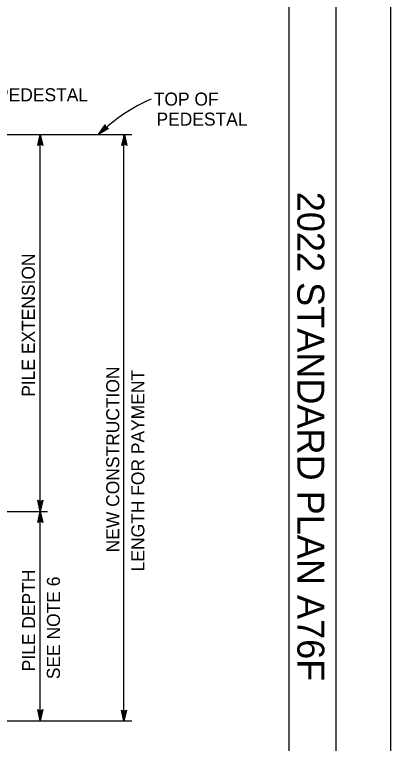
# Model space of a CAD drawing. Extents: x -894 to 866, y -476 to 714.
# Drawn here: x 664 to 866, y 3.9 to 395.4 of the extents above; entities that cross this region are included whole.
import ezdxf

# ---------------------------------------------------------------- set-up
doc = ezdxf.new("R2010")
doc.units = 0
for name, color, linetype in [('10 Sheet Format', 7, 'Continuous'), ('56 Stage 3 Anno', 7, 'Continuous'), ('57 Undefined', 7, 'Continuous')]:
    doc.layers.add(name, color=color, linetype=linetype)

msp = doc.modelspace()

# ---------------------------------------------------------------- linework, layer by layer
at = {"layer": '10 Sheet Format'}
msp.add_line((811.55, -406.04), (811.55, 643.96), dxfattribs=at)
for points in [[(-894.04, 713.56), (865.96, 713.56), (865.96, -476.44), (-894.04, -476.44)], [(-863.43, 668.96), (836.57, 668.96), (836.57, -431.04), (-863.43, -431.04)], [(-863.43, 668.96), (836.57, 668.96), (836.57, -431.04), (-863.43, -431.04)]]:
    msp.add_lwpolyline(points, close=True, dxfattribs=at)
at = {"layer": '56 Stage 3 Anno'}
for p, q in [((709.18, 331.04), (712.64, 336.12)), ((714.47, 334.18), (709.18, 331.04)), ((710.19, 332), (712.71, 335.7)), ((714.07, 334.29), (710.19, 331.99)), ((711.19, 332.93), (712.82, 335.33)), ((713.65, 334.39), (711.19, 332.93)), ((712.2, 333.88), (712.9, 334.9)), ((713.28, 334.52), (712.2, 333.88)), ((712.64, 336.12), (712.64, 336.12)), ((712.64, 336.12), (712.97, 334.61)), ((712.97, 334.61), (714.47, 334.18)), ((714.47, 334.18), (714.47, 334.18)), ((593.21, 331), (726.98, 331)), ((676.5, 325), (677.84, 331)), ((676.86, 325.22), (677.84, 329.62)), ((677.84, 128.5), (677.84, 331)), ((677.84, 331), (677.84, 331)), ((677.84, 331), (679.17, 325)), ((677.85, 329.61), (678.81, 325.24)), ((709.18, 331.04), (709.18, 331.04)), ((721.71, 325), (723.05, 331)), ((722.06, 325.22), (723.05, 329.62)), ((722.8, 15.76), (722.8, 330.75)), ((723.05, 331), (723.05, 331)), ((723.05, 331), (724.38, 325)), ((723.05, 329.61), (724.02, 325.24)), ((677.84, 325.8), (676.5, 325)), ((676.5, 325), (676.5, 325)), ((677.22, 325.45), (677.84, 328.24)), ((677.56, 325.63), (677.84, 326.86)), ((677.84, 328.24), (678.47, 325.42)), ((677.84, 326.86), (678.11, 325.65)), ((679.17, 325), (677.84, 325.8)), ((679.17, 325), (679.17, 325)), ((723.05, 325.8), (721.71, 325)), ((721.71, 325), (721.71, 325)), ((722.42, 325.45), (723.04, 328.24)), ((722.77, 325.63), (723.04, 326.86)), ((723.04, 328.24), (723.67, 325.42)), ((723.04, 326.86), (723.31, 325.65)), ((724.38, 325), (723.05, 325.8)), ((724.38, 325), (724.38, 325)), ((677.84, 128.5), (676.51, 134.5)), ((676.51, 134.5), (676.51, 134.5)), ((676.51, 134.5), (677.84, 133.7)), ((677.84, 129.9), (676.87, 134.27)), ((677.84, 131.27), (677.22, 134.09)), ((677.85, 132.65), (677.58, 133.86)), ((677.84, 133.7), (679.18, 134.5)), ((679.18, 134.5), (677.84, 128.5)), ((678.83, 134.29), (677.84, 129.88)), ((678.47, 134.05), (677.84, 131.27)), ((678.12, 133.88), (677.85, 132.65)), ((679.18, 134.5), (679.18, 134.5)), ((641.31, 128.5), (681.78, 128.5)), ((676.5, 122.5), (677.84, 128.5)), ((676.86, 122.72), (677.84, 127.12)), ((677.22, 122.96), (677.84, 125.74)), ((677.84, 16.01), (677.84, 128.5)), ((677.84, 128.5), (677.84, 128.5)), ((677.84, 128.5), (679.17, 122.5)), ((677.84, 128.5), (677.84, 128.5)), ((677.84, 125.74), (678.47, 122.92)), ((677.85, 127.11), (678.81, 122.74)), ((677.84, 123.3), (676.5, 122.5)), ((676.5, 122.5), (676.5, 122.5)), ((677.56, 123.13), (677.84, 124.36)), ((677.84, 124.36), (678.11, 123.15)), ((679.17, 122.5), (677.84, 123.3)), ((679.17, 122.5), (679.17, 122.5)), ((677.84, 16.01), (676.51, 22.01)), ((676.51, 22.01), (676.51, 22.01)), ((676.51, 22.01), (677.84, 21.21)), ((677.84, 17.4), (676.87, 21.78)), ((677.84, 18.77), (677.22, 21.6)), ((677.85, 20.16), (677.58, 21.36)), ((677.84, 21.21), (679.18, 22.01)), ((679.18, 22.01), (677.84, 16.01)), ((678.83, 21.8), (677.84, 17.39)), ((678.47, 21.56), (677.84, 18.77)), ((678.12, 21.39), (677.85, 20.16)), ((679.18, 22.01), (679.18, 22.01)), ((722.8, 15.76), (721.47, 21.76)), ((721.47, 21.76), (721.47, 21.76)), ((721.47, 21.76), (722.8, 20.96)), ((722.8, 17.15), (721.83, 21.53)), ((722.8, 18.52), (722.18, 21.35)), ((722.8, 19.9), (722.53, 21.11)), ((722.8, 20.96), (724.14, 21.76)), ((724.14, 21.76), (722.8, 15.76)), ((723.78, 21.54), (722.8, 17.14)), ((723.42, 21.31), (722.8, 18.52)), ((723.08, 21.13), (722.8, 19.9)), ((724.14, 21.76), (724.14, 21.76)), ((593.21, 16.01), (726.98, 16.01)), ((677.84, 16.01), (677.84, 16.01)), ((722.8, 15.76), (722.8, 15.76))]:
    msp.add_line(p, q, dxfattribs=at)
msp.add_ellipse((727.47, 304.11), major_axis=(-42.17, -44.79), ratio=0.519947, start_param=4.000681, end_param=4.597272, dxfattribs=at)

# ---------------------------------------------------------------- texts
at = {"layer": '10 Sheet Format'}
msp.add_text('2022 STANDARD PLAN A76F', height=14.5, rotation=270, dxfattribs=at).set_placement((815.95, 300.21))
at = {"layer": '57 Undefined'}
for s, p in [('NEW SIGN PEDESTAL', (604.68, 348.8)), ('TOP OF', (738.82, 346.5)), ('PEDESTAL', (740.28, 335.73))]:
    msp.add_text(s, height=7, dxfattribs=at).set_placement(p)
for s, p in [('PILE EXTENSION', (674.91, 190.08)), ('NEW CONSTRUCTION', (720.27, 106.51)), ('LENGTH FOR PAYMENT', (733.76, 96.32)), ('PILE DEPTH', (675.07, 42.59)), ('SEE NOTE 6', (688.4, 38.36))]:
    msp.add_text(s, height=7, rotation=90, dxfattribs=at).set_placement(p)

doc.saveas('drawing.dxf')
